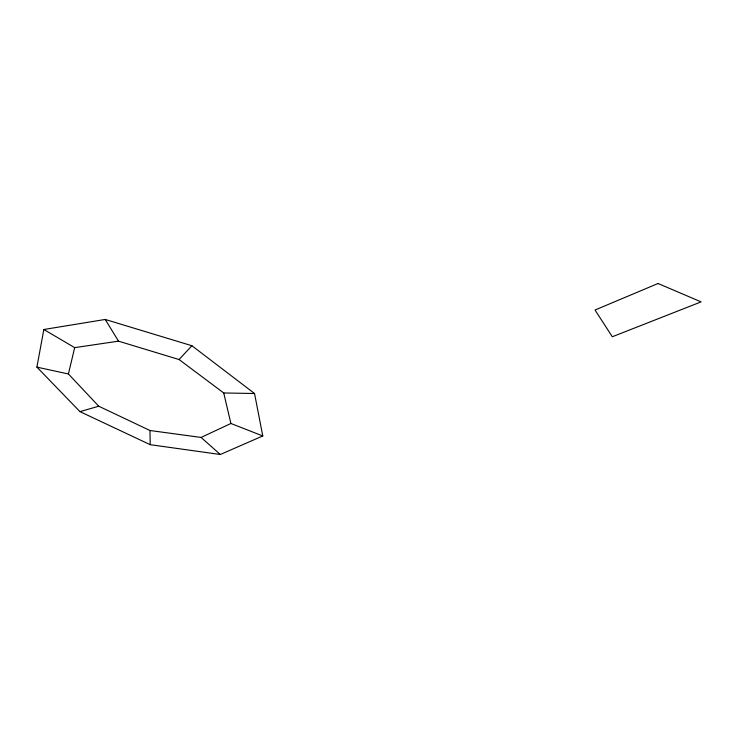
<?xml version="1.0" encoding="UTF-8"?>
<svg xmlns="http://www.w3.org/2000/svg" width="738" height="738" viewBox="0 0 738 738"><rect width="100%" height="100%" fill="white"/><g stroke="black" fill="none" stroke-linecap="round" stroke-linejoin="round"><path stroke-width="1.11" d="M36.9 367.127L43.837 329.499L105.22 319.453L191.88 345.725L254.545 393.52L262.765 435.955L220.311 454.497L150.201 444.682L79.962 411.629L36.9 367.127L68.403 373.972L98.744 406.214L149.989 430.503L201.087 437.44L230.902 423.483L262.765 435.955M68.403 373.972L74.676 347.635L118.514 341.159L179.076 359.544L223.725 392.957L254.545 393.52M179.076 359.544L191.88 345.725M79.962 411.629L98.744 406.214M43.837 329.499L74.676 347.635M201.087 437.44L220.311 454.497M105.22 319.453L118.514 341.159M223.725 392.957L230.902 423.483M149.989 430.503L150.201 444.682M658.047 283.503L595.031 310.025L612.309 336.759L701.1 301.879L658.047 283.503"/></g></svg>
